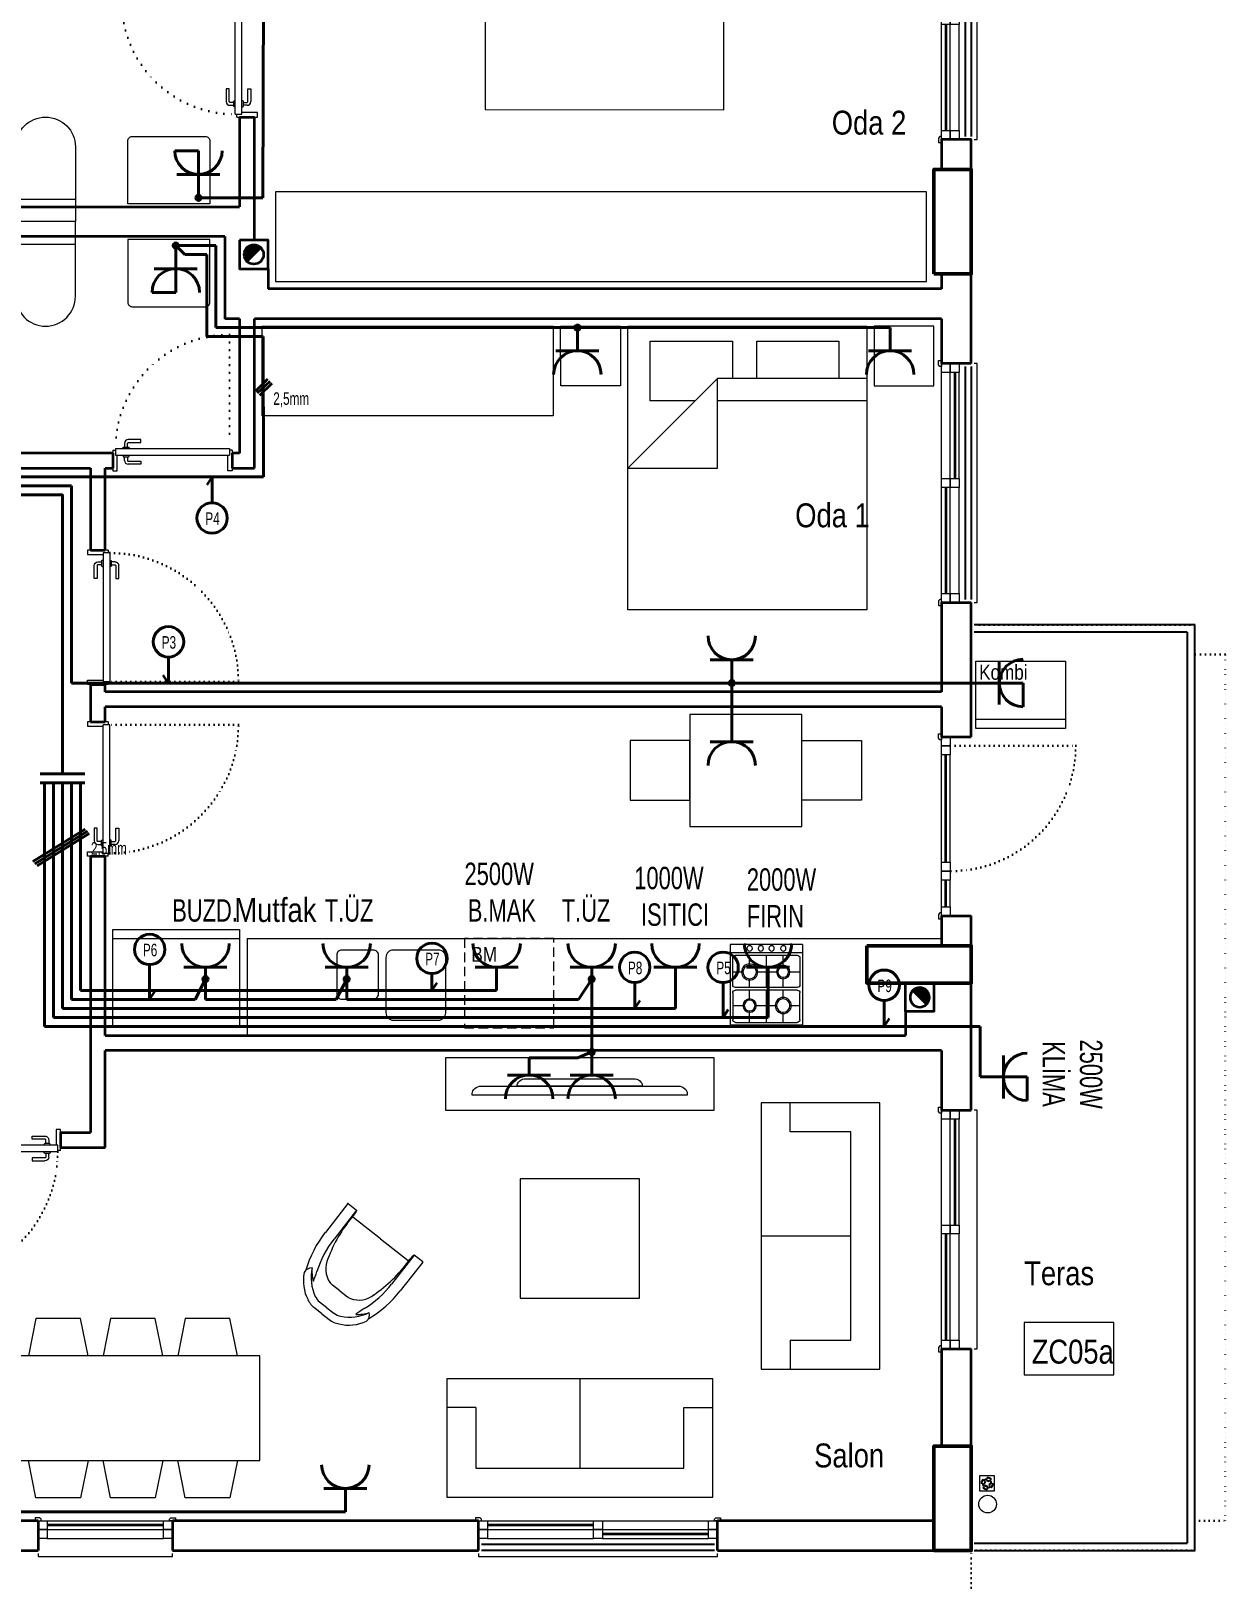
# Model space of a CAD drawing. Header units: millimetres. Extents: x 1852829 to 1882754, y -270850 to -231658.
# Drawn here: x 1858773 to 1859573, y -253450 to -252412 of the extents above; entities that cross this region are included whole.
import ezdxf
from ezdxf.enums import TextEntityAlignment as Align

# ---------------------------------------------------------------- set-up
doc = ezdxf.new("R2010")
doc.units = ezdxf.units.MM
for name, pattern in [('CONTINOUS', [0]), ('CONTINU', [0]), ('DOT', [0.25, 0, -0.25]), ('izdüşüm arka', [3.175, 0, -3.175]), ('izdüşüm ön', [9.525, 6.35, -3.175])]:
    doc.linetypes.add(name, pattern=pattern)
for name, color, linetype, lineweight in [('a_ba', 6, 'Continuous', 50), ('a_doğrama', 251, 'Continuous', 20), ('a_duvar', 251, 'Continuous', 35), ('a_görünüş', 32, 'Continuous', 25), ('a_görünüş_ince', 8, 'Continuous', 20), ('a_izdüşüm_arka', 251, 'izdüşüm arka', 30), ('a_izdüşüm_ön', 6, 'izdüşüm ön', 9), ('a_not_mahal', 253, 'Continuous', 5), ('a_tefriş', 8, 'Continuous', 20), ('Aydınlatma', 4, 'CONTINOUS', 35), ('m_yib', 65, 'Continuous', 20), ('Priz', 6, 'CONTINOUS', 40)]:
    doc.layers.add(name, color=color, linetype=linetype, lineweight=lineweight)
doc.styles.add('Grupcad', font='arial.ttf', dxfattribs={"width": 0.7})
doc.styles.add('OL', font='tsimplex.shx', dxfattribs={"width": 0.8, "height": 12})
doc.styles.get("Standard").update_dxf_attribs({"font": 'ARIALN.TTF'})

# ---------------------------------------------------------------- blocks, each defined once
blk = doc.blocks.new('klozet')
at = {"layer": 'a_tefriş'}
blk.add_line((20, 0), (-20, 0), dxfattribs=at)
for points in [[(-20, 0), (-20, -15), (20, -15), (20, 0)], [(-20, -50), (-20, -15)], [(20, -50), (20, -15)]]:
    blk.add_lwpolyline(points, dxfattribs=at)
blk.add_arc((0, -50), 20, 180, 360, dxfattribs=at)
blk = doc.blocks.new('k_80')
at = {"layer": 'a_doğrama', "color": 251, "linetype": 'Continuous'}
for p, q in [((-80, 2), (-78.1, 2)), ((-80, 2), (-80, 0)), ((-78.1, 3), (-1.9, 3)), ((-78.1, 3), (-78.1, -1.5)), ((-1.9, 3), (-1.9, -1.5)), ((0, 2), (-1.9, 2)), ((0, 2), (0, 0)), ((-78.1, -1.5), (-1.9, -1.5))]:
    blk.add_line(p, q, dxfattribs=at)
at = {"layer": 'a_doğrama', "color": 251}
for points in [[(-73.1, 3), (-73.1, 3.5, -0.414214), (-72.6, 4), (-69.6, 4, -0.414214), (-69.1, 3.5), (-69.1, 3)], [(-70.1, 4), (-70.1, 6.5, -0.414214), (-69.6, 7), (-61.1, 7), (-61.1, 9), (-69.6, 9)], [(-73.1, -1.5), (-73.1, -2, 0.414214), (-72.6, -2.5), (-69.6, -2.5, 0.414214), (-69.1, -2), (-69.1, -1.5)], [(-70.1, -2.5), (-70.1, -5, 0.414214), (-69.6, -5.5), (-61.1, -5.5), (-61.1, -7.5), (-69.6, -7.5)]]:
    blk.add_lwpolyline(points, format="xyb", dxfattribs=at)
for points in [[(-72.1, 6.5), (-72.1, 4)], [(-72.1, -5), (-72.1, -2.5)]]:
    blk.add_lwpolyline(points, dxfattribs=at)
at = {"layer": 'a_doğrama', "color": 251, "linetype": 'Continuous'}
for points in [[(-80, -10), (-80, -12), (-77, -12), (-77, -1.5)], [(0, -10), (0, -12), (-3, -12), (-3, -1.5)]]:
    blk.add_lwpolyline(points, dxfattribs=at)
at = {"layer": 'a_doğrama', "color": 251}
for centre, start, end in [((-69.6, 6.5), 90, 180), ((-69.6, -5), 180, 270)]:
    blk.add_arc(centre, 2.5, start, end, dxfattribs=at)
at = {"layer": 'a_izdüşüm_arka', "color": 251, "linetype": 'DOT', "ltscale": 20}
blk.add_line((-1.9, 79.2), (-1.9, 3), dxfattribs=at)
blk.add_arc((-1.9, 3), 76.2, 90, 180, dxfattribs=at)
blk = doc.blocks.new('K2')
at = {"layer": 'a_doğrama', "color": 251, "linetype": 'Continuous'}
for p, q in [((-13, 88.1), (-13, 1.9)), ((-13, 88.1), (-8.5, 88.1)), ((-12, 90), (-12, 88.1)), ((-12, 90), (-10, 90)), ((-8.5, 88.1), (-8.5, 1.9)), ((-13, 1.9), (-8.5, 1.9)), ((-12, 0), (-12, 1.9)), ((-12, 0), (-10, 0))]:
    blk.add_line(p, q, dxfattribs=at)
at = {"layer": 'a_doğrama', "color": 251}
for points in [[(-13, 83.1), (-13.5, 83.1, 0.414214), (-14, 82.6), (-14, 79.6, 0.414214), (-13.5, 79.1), (-13, 79.1)], [(-8.5, 83.1), (-8, 83.1, -0.414214), (-7.5, 82.6), (-7.5, 79.6, -0.414214), (-8, 79.1), (-8.5, 79.1)], [(-14, 80.1), (-16.5, 80.1, 0.414214), (-17, 79.6), (-17, 71.1), (-19, 71.1), (-19, 79.6)], [(-7.5, 80.1), (-5, 80.1, -0.414214), (-4.5, 79.6), (-4.5, 71.1), (-2.5, 71.1), (-2.5, 79.6)]]:
    blk.add_lwpolyline(points, format="xyb", dxfattribs=at)
at = {"layer": 'a_doğrama', "color": 251, "linetype": 'Continuous'}
for points in [[(0, 90), (2, 90), (2, 87), (-8.5, 87)], [(0, 0), (2, 0), (2, 3), (-8.5, 3)]]:
    blk.add_lwpolyline(points, dxfattribs=at)
at = {"layer": 'a_doğrama', "color": 251}
for points in [[(-16.5, 82.1), (-14, 82.1)], [(-5, 82.1), (-7.5, 82.1)]]:
    blk.add_lwpolyline(points, dxfattribs=at)
for centre, start, end in [((-16.5, 79.6), 90, 180), ((-5, 79.6), 0, 90)]:
    blk.add_arc(centre, 2.5, start, end, dxfattribs=at)
at = {"layer": 'a_izdüşüm_arka', "color": 251}
blk.add_lwpolyline([(-99.2, 1.9), (-13, 1.9)], dxfattribs=at)
blk.add_arc((-13, 1.9), 86.2, 90, 180, dxfattribs=at)
blk = doc.blocks.new('160p')
at = {"layer": 'a_doğrama', "color": 251}
for points in [[(-6, -6), (-6, 0), (-12, 0), (-12, -6)], [(0, -6), (0, 0), (-6, 0), (-6, -6)], [(-6, -83), (-6, -77), (-12, -77), (-12, -83)], [(0, -83), (0, -77), (-6, -77), (-6, -83)], [(-6, -160), (-6, -154), (-12, -154), (-12, -160)], [(0, -160), (0, -154), (-6, -154), (-6, -160)]]:
    blk.add_lwpolyline(points, close=True, dxfattribs=at)
for points in [[(2, -1), (2, 2), (0, 2), (0, -2), (1, -2), (2, -1)], [(-9.5, -6), (-9.5, -77)], [(-8.5, -6), (-8.5, -77)], [(-3.5, -83), (-3.5, -154)], [(-2.5, -83), (-2.5, -154)], [(2, -159), (2, -162), (0, -162), (0, -158), (1, -158), (2, -159)]]:
    blk.add_lwpolyline(points, dxfattribs=at)
at = {"layer": 'a_görünüş_ince', "color": 251}
for points in [[(-22, -160), (-24, -160), (-24, 0), (-22, 0)], [(-12, -77), (-12, -6)], [(-6, -77), (-6, -6)], [(-6, -77), (-6, -6)], [(0, -77), (0, -6)], [(-12, -154), (-12, -83)], [(-6, -154), (-6, -83)], [(-6, -154), (-6, -83)], [(0, -154), (0, -83)]]:
    blk.add_lwpolyline(points, dxfattribs=at)
blk = doc.blocks.new('kapı_120_c_blok')
at = {"layer": 'a_doğrama', "color": 251}
for points in [[(-2, 119), (-2, 122), (0, 122), (0, 118), (-1, 118), (-2, 119)], [(2.5, 114), (2.5, 96)], [(3.5, 114), (3.5, 96)], [(2.5, 84), (2.5, 12)], [(3.5, 84), (3.5, 12)], [(-2, 1), (-2, -2), (0, -2), (0, 2), (-1, 2), (-2, 1)]]:
    blk.add_lwpolyline(points, dxfattribs=at)
for points in [[(0, 114), (6, 114), (6, 120), (0, 120)], [(0, 90), (6, 90), (6, 96), (0, 96)], [(0, 84), (6, 84), (6, 90), (0, 90)], [(0, 6), (6, 6), (6, 12), (0, 12)], [(0, 0), (6, 0), (6, 6), (0, 6)]]:
    blk.add_lwpolyline(points, close=True, dxfattribs=at)
at = {"layer": 'a_görünüş_ince', "color": 251}
for points in [[(0, 114), (0, 96)], [(6, 114), (6, 96)], [(0, 84), (0, 12)], [(6, 84), (6, 12)]]:
    blk.add_lwpolyline(points, dxfattribs=at)
at = {"layer": 'a_izdüşüm_arka', "color": 251}
blk.add_lwpolyline([(6, 6), (90, 6)], dxfattribs=at)
blk.add_arc((6, 6), 84, 0, 90, dxfattribs=at)
blk = doc.blocks.new('90_p_c_blok')
at = {"layer": 'a_doğrama'}
for points in [[(1, 2), (-2, 2), (-2, 0), (2, 0), (2, 1), (1, 2)], [(89, 2), (92, 2), (92, 0), (88, 0), (88, 1), (89, 2)], [(84, -2.5), (6, -2.5)], [(84, -3.5), (6, -3.5)]]:
    blk.add_lwpolyline(points, dxfattribs=at)
for points in [[(0, 0), (6, 0), (6, -6), (0, -6)], [(0, -6), (6, -6), (6, -12), (0, -12)], [(84, 0), (90, 0), (90, -6), (84, -6)], [(84, -6), (90, -6), (90, -12), (84, -12)]]:
    blk.add_lwpolyline(points, close=True, dxfattribs=at)
at = {"layer": 'a_görünüş_ince'}
for points in [[(6, 0), (84, 0)], [(6, -6), (84, -6)], [(6, -6), (84, -6)], [(6, -12), (84, -12)], [(0, -22), (0, -24), (90, -24), (90, -22)]]:
    blk.add_lwpolyline(points, dxfattribs=at)
blk = doc.blocks.new('baca_müstakil')
at = {"layer": 'a_duvar'}
h = blk.add_hatch(color=256, dxfattribs=at)
h.dxf.hatch_style = 1
h.paths.add_polyline_path([(4.9, -4.9, 0.198912), (3, -9.5, 0.668179), (14.1, -14.1)])
blk.add_line((4.9, -4.9), (14.1, -14.1), dxfattribs=at)
blk.add_lwpolyline([(0, -19), (19, -19), (19, 0), (0, 0)], close=True, dxfattribs=at)
blk.add_circle((9.5, -9.5), 6.5, dxfattribs=at)
blk = doc.blocks.new('tefriş_koltuk_202x90')
at = {"layer": 'a_tefriş'}
for p, q in [((0, -90), (0, -22)), ((-79, -68), (-101, -68)), ((79, -68), (101, -68))]:
    blk.add_line(p, q, dxfattribs=at)
for points in [[(101, -90), (101, 0), (-101, 0), (-101, -90), (101, -90)], [(79, -68), (79, -22), (-79, -22), (-79, -68)]]:
    blk.add_lwpolyline(points, dxfattribs=at)
blk = doc.blocks.new('tefirş_tv')
at = {"layer": 'a_tefriş'}
for points in [[(60, 4), (60, 5, 0.414214), (55, 10), (-55, 10, 0.414214), (-60, 5), (-60, 4)], [(35, 10), (35, 10, 0.414214), (30, 15), (-30, 15, 0.414214), (-35, 10), (-35, 10)]]:
    blk.add_lwpolyline(points, format="xyb", close=True, dxfattribs=at)
blk = doc.blocks.new('berjer')
at = {"layer": 'a_tefriş'}
for p, q in [((-45.1, 45.1), (-49.5, 40.8)), ((-45.1, 45.1), (-40.8, 49.5)), ((-41.4, 41.4), (-37.1, 45.7)), ((-41.4, 41.4), (-45.7, 37.1)), ((-31.3, 31.3), (-35.8, 26.8)), ((-31.3, 31.3), (-26.8, 35.8)), ((26.1, 19), (8.8, 36.2)), ((21, 13.6), (3.6, 31)), ((0, 0), (16.6, 16.6)), ((26.1, 18.7), (21, 13.6)), ((0, 0), (-16.6, -16.6)), ((-19, -26.1), (-36.2, -8.8)), ((-13.6, -21), (-31, -3.6)), ((-18.7, -26.1), (-13.6, -21))]:
    blk.add_line(p, q, dxfattribs=at)
for centre, radius, start, end in [((-29.8, 38.5), 15.5, 107.9156, 135), ((-25, 27.7), 27.3, 71.2858, 110.6993), ((-19.2, 48.9), 5.5, 350.3156, 56.9936), ((-44.9, -17.5), 76, 45, 66.6891), ((-29.8, 38.5), 10.2, 107.9156, 135), ((-23.7, 18.5), 31.1, 71.4354, 107.3961), ((-18.6, 23.9), 24.6, 78.6027, 99.5819), ((18.9, 123.1), 85.7, 240.9454, 245.5445), ((-45.7, -18.5), 69.9, 45.0971, 65.3824), ((-27.4, 24.8), 27.6, 159.0996, 198.2964), ((-38.5, 29.8), 15.5, 135, 162.0844), ((-18.2, 23.5), 31.5, 162.3914, 198.167), ((-38.5, 29.8), 10.2, 135, 162.0844), ((-21, 30), 8.21, 117.4936, 135.1057), ((-17.5, 23.2), 15.9, 57.4112, 117.4936), ((-53.9, -49.3), 97, 43.332, 62.3787), ((-23.4, 18.3), 25.2, 169.88, 190.627), ((-123.1, -18.9), 85.7, 24.4555, 29.0546), ((-23.2, 17.5), 15.9, 152.5064, 212.5888), ((-30, 21), 8.21, 134.8943, 152.5064), ((-49, 19.1), 5.5, 213.0064, 279.6844), ((17.5, 44.9), 76, 203.7042, 225), ((18.5, 45.7), 69.9, 204.6176, 224.9029), ((16.4, 16.9), 0.4, 315, 46.0366), ((110.8, 118.5), 138.4, 227.0869, 229.3484), ((20.8, 13.7), 0.2, 229.3484, 315), ((26, 18.9), 0.2, 315, 45), ((49.3, 53.9), 97, 207.6213, 226.668), ((-16.9, -16.4), 0.4, 223.9634, 315), ((-118.5, -110.8), 138.4, 40.6516, 42.9131), ((-13.7, -20.8), 0.2, 315, 40.6516), ((-18.9, -26), 0.2, 225, 315)]:
    blk.add_arc(centre, radius, start, end, dxfattribs=at)
blk = doc.blocks.new('A$C2A0A03CE')
at = {"layer": 'a_tefriş'}
for p, q in [((-54, -24.3), (-54, 24.3)), ((-54, 24.3), (0, 24.3)), ((-48.6, 24.3), (-48.6, -24.3)), ((-27, 22.5), (-45, 22.5)), ((-35.6, 22.5), (-35.6, 15.7)), ((-21.6, 22.5), (-3.6, 22.5)), ((-13.1, 22.5), (-13.1, 14.8)), ((0, -24.3), (0, 24.3)), ((-46.8, 20.7), (-46.8, -20.7)), ((-40, 11.2), (-46.8, 11.2)), ((-25.2, 11.2), (-31, 11.2)), ((-25.2, -20.7), (-25.2, 20.7)), ((-23.4, -20.7), (-23.4, 20.7)), ((-16.6, 11.2), (-23.4, 11.2)), ((-1.8, 11.2), (-9.4, 11.2)), ((-1.8, 20.7), (-1.8, -20.7)), ((-25.2, 0), (-46.8, 0)), ((-35.6, 6.8), (-35.6, -7.7)), ((-1.8, 0), (-23.4, 0)), ((-13.1, 7.7), (-13.1, -6.8)), ((-39.1, -11.3), (-46.8, -11.3)), ((-35.6, -14.9), (-35.6, -22.5)), ((-25.2, -11.3), (-31.9, -11.3)), ((-17.5, -11.3), (-23.4, -11.3)), ((-13.1, -15.7), (-13.1, -22.5)), ((-1.8, -11.3), (-8.5, -11.3)), ((-54, -24.3), (0, -24.3)), ((-45, -22.5), (-27, -22.5)), ((-3.6, -22.5), (-21.6, -22.5))]:
    blk.add_line(p, q, dxfattribs=at)
for centre, radius in [((-51.4, 11.2), 1.8), ((-35.6, 11.2), 5.4), ((-35.6, 11.2), 4.5), ((-13.1, 11.2), 4.5), ((-13.1, 11.2), 3.6), ((-51.4, 3.7), 1.8), ((-51.4, -3.5), 1.8), ((-51.4, -11.3), 1.8), ((-35.6, -11.3), 4.5), ((-35.6, -11.3), 3.6), ((-13.1, -11.3), 5.4), ((-13.1, -11.3), 4.5)]:
    blk.add_circle(centre, radius, dxfattribs=at)
for centre, start, end in [((-45, 20.7), 90, 180), ((-27, 20.7), 0, 90), ((-21.6, 20.7), 90, 180), ((-3.6, 20.7), 0, 90), ((-45, -20.7), 180, 270), ((-27, -20.7), 270, 0), ((-21.6, -20.7), 180, 270), ((-3.6, -20.7), 270, 0)]:
    blk.add_arc(centre, 1.8, start, end, dxfattribs=at)
blk = doc.blocks.new('tefriş_yatak_çift')
at = {"layer": 'a_tefriş'}
for points in [[(-85, -5), (-85, -45), (-125, -45), (-125, -5)], [(80, -195), (80, -5), (-80, -5), (-80, -195)], [(85, -5), (85, -45), (125, -45), (125, -5)]]:
    blk.add_lwpolyline(points, close=True, dxfattribs=at)
for points in [[(-6.3, -40), (-6.3, -15), (-61.3, -15), (-61.3, -40)], [(35, -55), (65, -55), (65, -15), (10, -15), (10, -40)], [(-80, -40), (20, -40), (80, -100), (20, -100), (20, -40)], [(-80, -55), (20, -55)]]:
    blk.add_lwpolyline(points, dxfattribs=at)
blk = doc.blocks.new('tefriş_süzgeç')
at = {"layer": 'a_tefriş'}
for p, q in [((5, 0), (-5, 0)), ((-5, 0), (-5, -10)), ((5, -10), (5, 0)), ((-5, -10), (5, -10)), ((-3.6, -5.1), (-4.1, -5.1)), ((-2.6, -5.1), (-3.1, -5.1)), ((-2.5, -2.5), (-2.9, -2.2)), ((-2.6, -7.6), (-2.9, -7.9)), ((-2, -3.3), (-2.3, -3)), ((-1.9, -6.9), (-2.2, -7.2)), ((-1.6, -5.1), (-2.1, -5.1)), ((-1.2, -3.9), (-1.5, -3.6)), ((-1.2, -6.2), (-1.5, -6.5)), ((-0.2, -2.5), (-0.2, -2)), ((-0.1, -1.5), (-0.1, -1)), ((-0.1, -3), (-0.1, -3.5)), ((-0.1, -6.6), (-0.1, -7.1)), ((-0.1, -7.6), (-0.1, -8.1)), ((-0.1, -8.6), (-0.1, -9.1)), ((1, -4), (1.4, -3.6)), ((1.1, -6.2), (1.4, -6.5)), ((1.5, -5.1), (2, -5.1)), ((1.7, -3.3), (2.1, -2.9)), ((1.8, -6.9), (2.1, -7.2)), ((2.5, -2.5), (2.8, -2.2)), ((2.5, -5.1), (3, -5.1)), ((2.5, -7.5), (2.8, -7.9)), ((3.5, -5.1), (4, -5.1))]:
    blk.add_line(p, q, dxfattribs=at)
for centre, radius, start, end in [((-0.1, -5.1), 4.06, 134.2896, 180), ((-0.1, -5.1), 3.56, 134.2896, 180), ((-0.1, -5.1), 3.06, 180, 225), ((-0.1, -5.1), 4.06, 225, 270), ((-0.1, -5.1), 2.56, 180, 225), ((-0.1, -5.1), 3.56, 225, 270), ((-0.4, -4.4), 2.4, 84.5943, 143.2016), ((-0.1, -5.1), 2.06, 134.2896, 180), ((-0.1, -5), 2.44, 90.343, 138.1212), ((-0.1, -5.1), 1.56, 134.2896, 180), ((-0.1, -5.1), 2.06, 225, 270), ((-0.1, -5.1), 1.56, 225, 270), ((-0.1, -5.1), 4.06, 45, 90), ((-0.1, -5.1), 3.56, 45, 90), ((-0.1, -5.1), 2.06, 45, 90), ((-0.1, -5.1), 1.56, 45, 90), ((-0.1, -5.1), 2.56, 270, 315.7104), ((-0.1, -5.1), 3.06, 270, 315.7104), ((-0.1, -5.1), 1.56, 314.2896, 360), ((-0.1, -5.1), 2.06, 314.2896, 360), ((-0.1, -5.1), 2.56, 360, 45), ((-0.1, -5.1), 3.06, 360, 45), ((-0.1, -5.1), 3.56, 314.2896, 360), ((-0.1, -5.1), 4.06, 314.2896, 360)]:
    blk.add_arc(centre, radius, start, end, dxfattribs=at)
blk = doc.blocks.new('priz')
at = {"layer": 'Priz', "color": 6, "linetype": 'CONTINU'}
blk.add_line((-14.4, 0), (14.4, 0), dxfattribs=at)
blk.add_arc((0, 15.9), 15.9, 180, 0, dxfattribs=at)
blk = doc.blocks.new('Kapaklı Priz')
at = {"layer": 'Priz', "color": 6, "linetype": 'CONTINU'}
for p, q in [((0, 0), (0, 15.9)), ((0, 15.9), (15.9, 15.9)), ((-14.4, 0), (14.4, 0))]:
    blk.add_line(p, q, dxfattribs=at)
blk.add_arc((0, 15.9), 15.9, 180, 0, dxfattribs=at)
blk = doc.blocks.new('BUAT (Enerji)')
at = {"layer": 'Priz', "linetype": 'CONTINU'}
h = blk.add_hatch(color=256, dxfattribs=at)
edge = h.paths.add_edge_path()
edge.add_arc((0, 0), 1.75, 0, 360)
blk.add_circle((0, 0), 1.75, dxfattribs=at)

msp = doc.modelspace()

# ---------------------------------------------------------------- linework, layer by layer
at = {"layer": 'a_ba', "color": 253}
for points in [[(1859377.7, -252574.4), (1859402.7, -252574.4), (1859402.7, -252504.4), (1859377.7, -252504.4)], [(1859332.7, -253024.4), (1859332.7, -253049.4), (1859402.7, -253049.4), (1859402.7, -253024.4)], [(1859377.7, -253429.4), (1859402.7, -253429.4), (1859402.7, -253359.4), (1859377.7, -253359.4)]]:
    msp.add_lwpolyline(points, close=True, dxfattribs=at)
at = {"layer": 'a_duvar'}
for p, q in [((1858912.7, -252469.4), (1858912.7, -252529.4)), ((1858922.7, -252551.9), (1858922.7, -252469.4)), ((1859402.7, -252634.4), (1859402.7, -252504.4)), ((1858742.7, -252529.4), (1858912.7, -252529.4)), ((1858902.7, -252549.4), (1858742.7, -252549.4)), ((1858902.7, -252549.4), (1858902.7, -252604.4)), ((1859382.7, -252574.4), (1859382.7, -252584.4)), ((1859382.7, -252584.4), (1858931.7, -252584.4)), ((1858912.7, -252604.4), (1858902.7, -252604.4)), ((1858912.7, -252604.4), (1858912.7, -252694.4)), ((1858922.7, -252704.4), (1858922.7, -252604.4)), ((1859382.7, -252604.4), (1858922.7, -252604.4)), ((1859382.7, -252604.4), (1859382.7, -252634.4)), ((1859402.7, -252634.4), (1859382.7, -252634.4)), ((1858827.7, -252694.4), (1858662.7, -252694.4)), ((1858912.7, -252694.4), (1858907.7, -252694.4)), ((1858647.7, -252704.4), (1858812.7, -252704.4)), ((1858812.7, -252704.4), (1858812.7, -252759.4)), ((1858822.7, -252704.4), (1858827.7, -252704.4)), ((1858822.7, -252759.4), (1858822.7, -252704.4)), ((1858907.7, -252704.4), (1858922.7, -252704.4)), ((1859382.7, -252794.4), (1859382.7, -252854.4)), ((1859402.7, -252809.4), (1859402.7, -252794.4)), ((1859402.7, -252884.4), (1859402.7, -252809.4)), ((1858812.7, -252849.4), (1858812.7, -252874.4)), ((1858822.7, -252854.4), (1858822.7, -252849.4)), ((1859382.7, -252854.4), (1858822.7, -252854.4)), ((1858822.7, -252874.4), (1858822.7, -252864.4)), ((1859382.7, -252864.4), (1858822.7, -252864.4)), ((1859382.7, -252864.4), (1859382.7, -252884.4)), ((1858812.7, -252964.4), (1858812.7, -253149.4)), ((1858822.7, -253084.4), (1858822.7, -252964.4)), ((1859382.7, -253004.4), (1859382.7, -253024.4)), ((1859402.7, -253134.4), (1859402.7, -253004.4)), ((1858822.7, -253084.4), (1859358.7, -253084.4)), ((1859382.7, -253094.4), (1858822.7, -253094.4)), ((1858822.7, -253159.4), (1858822.7, -253094.4)), ((1859382.7, -253094.4), (1859382.7, -253134.4)), ((1859382.7, -253134.4), (1859402.7, -253134.4)), ((1858792.7, -253149.4), (1858812.7, -253149.4)), ((1858792.7, -253159.4), (1858822.7, -253159.4)), ((1859382.7, -253294.4), (1859382.7, -253359.4)), ((1859382.7, -253294.4), (1859402.7, -253294.4)), ((1859402.7, -253409.4), (1859402.7, -253294.4)), ((1858777.7, -253409.4), (1858692.7, -253409.4)), ((1859072.7, -253409.4), (1858867.7, -253409.4)), ((1859377.7, -253409.4), (1859232.7, -253409.4)), ((1859402.7, -253429.4), (1859402.7, -253409.4)), ((1859402.7, -253409.4), (1859402.7, -253409.4)), ((1858582.7, -253429.4), (1858777.7, -253429.4)), ((1858867.7, -253429.4), (1859072.7, -253429.4)), ((1859232.7, -253429.4), (1859402.7, -253429.4))]:
    msp.add_line(p, q, dxfattribs=at)
for points in [[(1858912.7, -252469.4), (1858922.7, -252469.4)], [(1859402.7, -252504.4), (1859402.7, -252484.4), (1859382.7, -252484.4), (1859382.7, -252504.4)], [(1858931.7, -252570.9), (1858931.7, -252584.4)], [(1858827.7, -252694.4), (1858827.7, -252704.4)], [(1858907.7, -252694.4), (1858907.7, -252704.4)], [(1858812.7, -252759.4), (1858822.7, -252759.4)], [(1859382.7, -252794.4), (1859402.7, -252794.4)], [(1858812.7, -252849.4), (1858822.7, -252849.4)], [(1858812.7, -252874.4), (1858822.7, -252874.4)], [(1859382.7, -252884.4), (1859402.7, -252884.4)], [(1858812.7, -252964.4), (1858822.7, -252964.4)], [(1859382.7, -253004.4), (1859402.7, -253004.4)], [(1859358.7, -253068.4), (1859358.7, -253084.4)], [(1858792.7, -253149.4), (1858792.7, -253159.4)], [(1858777.7, -253409.4), (1858777.7, -253429.4)], [(1858867.7, -253409.4), (1858867.7, -253429.4)], [(1859072.7, -253429.4), (1859072.7, -253409.4)], [(1859232.7, -253429.4), (1859232.7, -253409.4)]]:
    msp.add_lwpolyline(points, dxfattribs=at)
at = {"layer": 'a_görünüş', "color": 251}
for points in [[(1859398.7, -252326.4), (1859398.7, -252482.4)], [(1859402.7, -252326.4), (1859402.7, -252482.4)], [(1859398.7, -252636.4), (1859398.7, -252792.4)], [(1859402.7, -252636.4), (1859402.7, -252792.4)], [(1859552.3, -252809.4), (1859404.7, -252809.4)], [(1859552.3, -252809.4), (1859552.3, -253429.4)], [(1859547.3, -252814.4), (1859404.7, -252814.4)], [(1859547.3, -252814.4), (1859547.3, -253424.4)], [(1859230.7, -253425.4), (1859074.7, -253425.4)], [(1859230.7, -253429.4), (1859074.7, -253429.4)], [(1859404.7, -253424.4), (1859547.3, -253424.4)], [(1859404.7, -253429.4), (1859552.3, -253429.4)]]:
    msp.add_lwpolyline(points, dxfattribs=at)
at = {"layer": 'a_izdüşüm_arka'}
msp.add_lwpolyline([(1857322.7, -252809.4), (1857173.2, -252809.4), (1857173.2, -252829.4), (1857152.7, -252829.4), (1857152.7, -253409.4), (1857173.2, -253409.4), (1857173.2, -253429.4), (1857322.7, -253429.4), (1857322.7, -253549.4), (1859402.7, -253549.4), (1859402.7, -253429.4), (1859552.3, -253429.4), (1859552.3, -253409.4), (1859572.7, -253409.4), (1859572.7, -252829.4), (1859552.3, -252829.4), (1859552.3, -252809.4), (1859402.7, -252809.4)], dxfattribs=at)
at = {"layer": 'a_izdüşüm_ön', "color": 251}
msp.add_lwpolyline([(1859063.2, -253019.4), (1859063.2, -253079.4), (1859123.2, -253079.4), (1859123.2, -253019.4)], close=True, dxfattribs=at)
at = {"layer": 'a_not_mahal'}
msp.add_lwpolyline([(1859498.2, -253276.7), (1859438.2, -253276.7), (1859438.2, -253311.7), (1859498.2, -253311.7)], close=True, dxfattribs=at)
at = {"layer": 'a_tefriş', "lineweight": 20}
for p, q in [((1859405.9, -252833.8), (1859465.9, -252833.8)), ((1859405.9, -252878.8), (1859405.9, -252833.8)), ((1859465.9, -252833.8), (1859465.9, -252878.8)), ((1859465.9, -252872.8), (1859405.9, -252872.8)), ((1859465.9, -252878.8), (1859405.9, -252878.8))]:
    msp.add_line(p, q, dxfattribs=at)
at = {"layer": 'a_tefriş'}
msp.add_line((1858917.7, -253019.4), (1859382.7, -253019.4), dxfattribs=at)
for points in [[(1858892.7, -252527.4), (1858837.7, -252527.4), (1858837.7, -252485.4, -0.414214), (1858840.7, -252482.4), (1858889.7, -252482.4, -0.414214), (1858892.7, -252485.4)], [(1858892.7, -252551.4), (1858837.7, -252551.4), (1858837.7, -252593.4, 0.414214), (1858840.7, -252596.4), (1858889.7, -252596.4, 0.414214), (1858892.7, -252593.4)]]:
    msp.add_lwpolyline(points, format="xyb", close=True, dxfattribs=at)
for points in [[(1859372.7, -252579.4), (1859372.7, -252519.4), (1858936.7, -252519.4), (1858936.7, -252579.4)], [(1858927.7, -252669.4), (1858927.7, -252609.4), (1859122.6, -252609.4), (1859122.6, -252669.4)], [(1859289.3, -252944.4), (1859289.3, -252869.4), (1859214.3, -252869.4), (1859214.3, -252944.4)], [(1859214.3, -252926.9), (1859214.3, -252886.9), (1859174.3, -252886.9), (1859174.3, -252926.9)], [(1859329.3, -252926.9), (1859289.3, -252926.9), (1859289.3, -252886.9), (1859329.3, -252886.9)], [(1859230.5, -253134.4), (1859230.5, -253099.4), (1859050.5, -253099.4), (1859050.5, -253134.4)], [(1859100.5, -253260.4), (1859180.5, -253260.4), (1859180.5, -253180.4), (1859100.5, -253180.4)], [(1858756.2, -253369), (1858926.2, -253369), (1858926.2, -253299), (1858756.2, -253299)]]:
    msp.add_lwpolyline(points, close=True, dxfattribs=at)
for points in [[(1858827.7, -253078.4), (1858827.7, -253013.4), (1858912.7, -253013.4), (1858912.7, -253078.4), (1858827.7, -253078.4), (1858827.7, -253019.4), (1858912.7, -253019.4)], [(1858917.7, -253019.4), (1858917.7, -253084.4)], [(1858811.2, -253299), (1858806.2, -253274), (1858776.2, -253274), (1858771.2, -253299)], [(1858861.2, -253299), (1858856.2, -253274), (1858826.2, -253274), (1858821.2, -253299)], [(1858911.2, -253299), (1858906.2, -253274), (1858876.2, -253274), (1858871.2, -253299)], [(1858811.2, -253369), (1858806.2, -253394), (1858776.2, -253394), (1858771.2, -253369)], [(1858861.2, -253369), (1858856.2, -253394), (1858826.2, -253394), (1858821.2, -253369)], [(1858911.2, -253369), (1858906.2, -253394), (1858876.2, -253394), (1858871.2, -253369)]]:
    msp.add_lwpolyline(points, dxfattribs=at)
for points in [[(1858977.7, -253056.6, 0.414214), (1858981.2, -253060.1), (1859002.2, -253060.1, 0.414214), (1859005.7, -253056.6), (1859005.7, -253030.7, 0.414214), (1859002.2, -253027.2), (1858981.2, -253027.2, 0.414214), (1858977.7, -253030.7), (1858977.7, -253056.6)], [(1859010.7, -253069.2, 0.414214), (1859015.7, -253074.2), (1859045.7, -253074.2, 0.414214), (1859050.7, -253069.2), (1859050.7, -253032.2, 0.414214), (1859045.7, -253027.2), (1859015.7, -253027.2, 0.414214), (1859010.7, -253032.2), (1859010.7, -253069.2)]]:
    msp.add_lwpolyline(points, format="xyb", dxfattribs=at)
at = {"layer": 'Aydınlatma', "color": 3}
for p, q in [((1858931.4, -252645), (1858923.2, -252652.9)), ((1858932.8, -252646.4), (1858924.5, -252654.3)), ((1858934.2, -252647.9), (1858925.9, -252655.8)), ((1858809.3, -252946.2), (1858774.2, -252968)), ((1858810.7, -252947.7), (1858775.6, -252969.4)), ((1858812, -252949.1), (1858777, -252970.9))]:
    msp.add_line(p, q, dxfattribs=at)
at = {"layer": 'Aydınlatma'}
for p, q in [((1858894.2, -252710.4), (1858890.7, -252715.6)), ((1858865, -252848.4), (1858861.5, -252843.1)), ((1859041.5, -253054.4), (1859045, -253049.1)), ((1858852.4, -253060.4), (1858855.9, -253055.1)), ((1859177.3, -253066.4), (1859180.9, -253061.1)), ((1859236.5, -253072.4), (1859240, -253067.1)), ((1859344.4, -253078.4), (1859347.9, -253073.1))]:
    msp.add_line(p, q, dxfattribs=at)
at = {"layer": 'm_yib'}
msp.add_circle((1859413.7, -253398.3), 5.92, dxfattribs=at)
at = {"layer": 'Priz'}
for p, q in [((1858929, -252285.3), (1858928.2, -252523.4)), ((1858885.1, -252523.4), (1858928.2, -252523.4)), ((1858869.9, -252555.4), (1858896.7, -252555.4)), ((1858869.9, -252555.4), (1858875.9, -252561.4)), ((1858875.9, -252561.4), (1858890.7, -252561.4)), ((1858890.7, -252561.4), (1858890.7, -252616.4)), ((1858896.7, -252555.4), (1858896.7, -252610.4)), ((1858896.7, -252610.4), (1859348.4, -252610.4)), ((1858890.7, -252616.4), (1858928.4, -252616.4)), ((1858928.7, -252710.4), (1858928.4, -252616.4)), ((1858625.7, -252716.4), (1858800, -252716.4)), ((1858631.7, -252710.4), (1858928.7, -252710.4)), ((1858800, -252848.4), (1858800, -252716.4)), ((1859405.9, -252848.4), (1858800, -252848.4)), ((1858809, -252909.2), (1858779, -252909.2)), ((1858809, -252915.2), (1858779, -252915.2)), ((1858782, -253078.4), (1858782, -252915.2)), ((1858788, -253072.4), (1858788, -252915.2)), ((1858794, -253066.4), (1858794, -252915.2)), ((1858800, -253060.4), (1858800, -252915.2)), ((1858806, -253054.4), (1858806, -252915.2)), ((1858889.8, -253046.7), (1858882.8, -253060.4)), ((1858984.4, -253046.7), (1858977.3, -253060.4)), ((1859148.5, -253046.7), (1859139.7, -253060.4)), ((1859408.7, -253112.2), (1859408.7, -253078.4)), ((1859106.6, -253099.4), (1859139.3, -253099.4)), ((1859148.5, -253095.5), (1859139.3, -253099.4)), ((1858983.5, -253403.4), (1858698.7, -253403.4))]:
    msp.add_line(p, q, dxfattribs=at)
at = {"layer": 'Priz', "linetype": 'CONTINU'}
for p, q in [((1858885.1, -252507.8), (1858885.1, -252523.4)), ((1858869.9, -252570.9), (1858869.9, -252555.4)), ((1859138.9, -252625.9), (1859138.9, -252610.4)), ((1859348.4, -252625.9), (1859348.4, -252610.4)), ((1859242.3, -252832.8), (1859242.3, -252848.4)), ((1859242.3, -252887.7), (1859242.3, -252848.4)), ((1859421.5, -252848.4), (1859405.9, -252848.4)), ((1858889.8, -253038.8), (1858889.8, -253054.4)), ((1858889.8, -253038.8), (1858889.8, -253060.4)), ((1858984.4, -253038.8), (1858984.4, -253060.4)), ((1859084.8, -253038.8), (1859084.8, -253054.4)), ((1859148.5, -253038.8), (1859148.5, -253099.4)), ((1859204.6, -253038.8), (1859204.6, -253066.4)), ((1859266.6, -253038.8), (1859266.6, -253072.4)), ((1858800, -253060.4), (1858882.8, -253060.4)), ((1858806, -253054.4), (1859084.8, -253054.4)), ((1858889.8, -253060.4), (1858977.3, -253060.4)), ((1858984.4, -253060.4), (1859139.7, -253060.4)), ((1858794, -253066.4), (1859204.6, -253066.4)), ((1858782, -253078.4), (1859408.7, -253078.4)), ((1858788, -253072.4), (1859266.6, -253072.4)), ((1859106.6, -253111), (1859106.6, -253099.4)), ((1859148.5, -253111), (1859148.5, -253099.4)), ((1859424.3, -253112.2), (1859408.7, -253112.2)), ((1858983.5, -253387.8), (1858983.5, -253403.4))]:
    msp.add_line(p, q, dxfattribs=at)
at = {"layer": 'Priz', "color": 4, "linetype": 'CONTINU'}
for p, q in [((1858894.2, -252727.7), (1858894.2, -252710.4)), ((1858865, -252831.1), (1858865, -252848.4)), ((1858852.4, -253037.1), (1858852.4, -253060.4)), ((1859041.5, -253043.1), (1859041.5, -253054.4)), ((1859177.3, -253049.1), (1859177.3, -253066.4)), ((1859236.5, -253049.1), (1859236.5, -253072.4)), ((1859344.4, -253061.1), (1859344.4, -253078.4))]:
    msp.add_line(p, q, dxfattribs=at)
at = {"layer": 'Priz'}
msp.add_lwpolyline([(1858451.7, -252770.6), (1858469.7, -252770.6), (1858469.7, -252687.4), (1858619.7, -252687.4), (1858619.7, -252722.4), (1858794, -252722.4), (1858794, -252909.2)], dxfattribs=at)
at = {"layer": 'Priz', "color": 4, "linetype": 'CONTINU'}
for centre in [(1858894.2, -252737.9), (1858865, -252820.8), (1858852.4, -253026.8), (1859041.5, -253032.8), (1859177.3, -253038.8), (1859236.5, -253038.8), (1859344.4, -253050.8)]:
    msp.add_circle(centre, 10.2, dxfattribs=at)

# ---------------------------------------------------------------- block references
at = {"xscale": -1, "rotation": 180}
msp.add_blockref('kapı_120_c_blok', (1859382.7, -252884.4), dxfattribs=at)
msp.add_blockref('90_p_c_blok', (1858777.7, -253409.4))
at = {"layer": 'a_duvar', "xscale": -1}
for p in [(1859382.7, -252324.4), (1859382.7, -252634.4), (1859382.7, -253134.4)]:
    msp.add_blockref('160p', p, dxfattribs=at)
at = {"layer": 'a_duvar', "rotation": 270}
msp.add_blockref('baca_müstakil', (1858931.7, -252551.9), dxfattribs=at)
at = {"layer": 'a_duvar', "xscale": -1}
for name, p, rotation in [('baca_müstakil', (1859358.7, -253049.4), 90), ('160p', (1859232.7, -253409.4), 270)]:
    msp.add_blockref(name, p, dxfattribs=dict(at, rotation=rotation))
at = {"layer": 'a_izdüşüm_arka', "ltscale": 5}
for name, p, rotation in [('k_80', (1858912.7, -252389.4), 90.00000000000001), ('K2', (1858812.7, -252874.4), 179.9992036878907)]:
    msp.add_blockref(name, p, dxfattribs=dict(at, rotation=rotation))
msp.add_blockref('k_80', (1858907.7, -252694.4), dxfattribs=at)
at = {"layer": 'a_izdüşüm_arka', "ltscale": 5, "xscale": -1}
for p, rotation in [((1858812.7, -252849.4), 0.0007963121092924297), ((1858702.7, -253149.4), 270.0007963121093)]:
    msp.add_blockref('K2', p, dxfattribs=dict(at, rotation=rotation))
at = {"layer": 'a_tefriş', "extrusion": (0, 0, -1), "xscale": -1, "zscale": -1, "rotation": 0.0301700967464047}
msp.add_blockref('tefriş_yatak_çift', (-1859157.2, -252269.4), dxfattribs=at)
at = {"layer": 'a_tefriş', "color": 113, "xscale": -1}
for name, p, rotation in [('klozet', (1858782.7, -252539.4), 179.999203660538), ('A$C2A0A03CE', (1859265.5, -253077.5), 89.99920367289552)]:
    msp.add_blockref(name, p, dxfattribs=dict(at, rotation=rotation))
at = {"layer": 'a_tefriş', "color": 113, "rotation": 0.0007963394619744455}
msp.add_blockref('klozet', (1858782.7, -252539.4), dxfattribs=at)
at = {"layer": 'a_tefriş', "extrusion": (0, 0, -1), "zscale": -1, "rotation": 359.9698299032536}
msp.add_blockref('tefriş_yatak_çift', (-1859252.7, -252604.4), dxfattribs=at)
at = {"layer": 'a_tefriş', "extrusion": (0, 0, -1), "xscale": 1.2, "rotation": 359.9999983322061}
msp.add_blockref('tefirş_tv', (-1859140.5, -253128.4), dxfattribs=at)
at = {"layer": 'a_tefriş', "lineweight": -3, "extrusion": (1.23544e-31, 2.24181e-16, -1), "xscale": -0.8823529411764706, "yscale": 0.8823529411764706, "zscale": -0.8823529411764706, "rotation": 90}
msp.add_blockref('tefriş_koltuk_202x90', (-1859341.4, -253218.7), dxfattribs=at)
at = {"layer": 'a_tefriş'}
for name, p, rotation in [('berjer', (1859007.1, -253220.6), 97.0132670416978), ('tefriş_süzgeç', (1859408.3, -253384.4), 89.99999999999991)]:
    msp.add_blockref(name, p, dxfattribs=dict(at, rotation=rotation))
at = {"layer": 'a_tefriş', "lineweight": -3, "extrusion": (2.24181e-16, -1.09817e-31, -1), "xscale": -0.8823529411764706, "yscale": 0.8823529411764706, "zscale": -0.8823529411764706, "rotation": 180}
msp.add_blockref('tefriş_koltuk_202x90', (-1859140.5, -253393.7), dxfattribs=at)
at = {"layer": 'Aydınlatma', "xscale": -1}
msp.add_blockref('Kapaklı Priz', (1858885.1, -252507.8), dxfattribs=at)
at = {"layer": 'Aydınlatma'}
for p, rotation in [((1858869.9, -252570.9), 180), ((1859421.5, -252848.4), 270), ((1859424.3, -253112.2), 270)]:
    msp.add_blockref('Kapaklı Priz', p, dxfattribs=dict(at, rotation=rotation))
at = {"layer": 'Priz', "color": 4, "linetype": 'CONTINU', "xscale": -1}
for p, rotation in [((1858885.1, -252523.4), 180), ((1859148.5, -253095.5), 90)]:
    msp.add_blockref('BUAT (Enerji)', p, dxfattribs=dict(at, rotation=rotation))
at = {"layer": 'Priz', "color": 4, "linetype": 'CONTINU'}
for p in [(1858869.9, -252555.4), (1859138.9, -252610.4), (1859242.3, -252848.4), (1858889.8, -253046.7), (1858984.4, -253046.7), (1859148.5, -253046.7)]:
    msp.add_blockref('BUAT (Enerji)', p, dxfattribs=at)
at = {"layer": 'Priz', "linetype": 'CONTINU', "rotation": 180}
for p in [(1859138.9, -252625.9), (1859348.4, -252625.9), (1859106.6, -253111), (1859148.5, -253111)]:
    msp.add_blockref('priz', p, dxfattribs=at)
at = {"layer": 'Priz', "linetype": 'CONTINU'}
for p in [(1859242.3, -252832.8), (1858889.8, -253038.8), (1858984.4, -253038.8), (1859084.8, -253038.8), (1859148.5, -253038.8), (1859204.6, -253038.8), (1859266.6, -253038.8), (1858983.5, -253387.8)]:
    msp.add_blockref('priz', p, dxfattribs=at)
at = {"layer": 'Priz', "linetype": 'CONTINU', "xscale": -1, "rotation": 180}
msp.add_blockref('priz', (1859242.3, -252887.7), dxfattribs=at)

# ---------------------------------------------------------------- texts
at = {"layer": 'a_not_mahal'}
for s, height, p in [('Oda 2', 16, (1859309.3, -252481.1)), ('Oda 1', 16, (1859284.8, -252744.1)), ('Kombi', 10, (1859408, -252846.2)), ('Mutfak', 16, (1858909.1, -253008.4)), ('BM', 10, (1859067.9, -253035.1)), ('Teras', 16, (1859438.2, -253251.7)), ('Salon', 16, (1859297.5, -253373.7))]:
    msp.add_text(s, height=height, dxfattribs=at).set_placement(p)
msp.add_text('ZC05a', height=16, rotation=360, dxfattribs=at).set_placement((1859470.7, -253304.2), align=Align.CENTER)
at = {"layer": 'Priz', "color": 3, "linetype": 'CONTINU', "style": 'OL', "width": 0.7}
for p in [(1858935.2, -252662.1), (1858813.1, -252963.3)]:
    msp.add_text('2,5mm', height=8.4, rotation=360, dxfattribs=at).set_placement(p)
at = {"layer": 'Priz', "color": 4, "linetype": 'CONTINU', "style": 'OL', "width": 0.7}
for s, p in [('P4', (1858889.7, -252742.5)), ('P3', (1858860.5, -252825.4)), ('P6', (1858847.9, -253031.4)), ('P7', (1859037, -253037.4)), ('P8', (1859172.8, -253043.4)), ('P5', (1859232, -253043.4)), ('P9', (1859339.9, -253055.4))]:
    msp.add_text(s, height=8.4, rotation=360, dxfattribs=at).set_placement(p)
at = {"layer": 'Priz', "color": 4, "linetype": 'CONTINU', "style": 'Grupcad', "width": 0.7}
for s, p in [('2500W', (1859063.3, -252976.2)), ('1000W', (1859177, -252979)), ('2000W', (1859252.4, -252980)), ('BUZD.', (1858867.5, -253000.7)), ('T.ÜZ', (1858969.7, -253000.7)), ('B.MAK', (1859065.5, -253000.7)), ('T.ÜZ', (1859128.4, -253000.7)), ('ISITICI', (1859181.5, -253003.5)), ('FIRIN', (1859252.4, -253004.6))]:
    msp.add_text(s, height=15, dxfattribs=at).set_placement(p, align=Align.MIDDLE_LEFT)
for s, p in [('KLİMA', (1859458, -253088.2)), ('2500W', (1859483, -253087.1))]:
    msp.add_text(s, height=15, rotation=270, dxfattribs=at).set_placement(p, align=Align.MIDDLE_LEFT)

doc.saveas('drawing.dxf')
